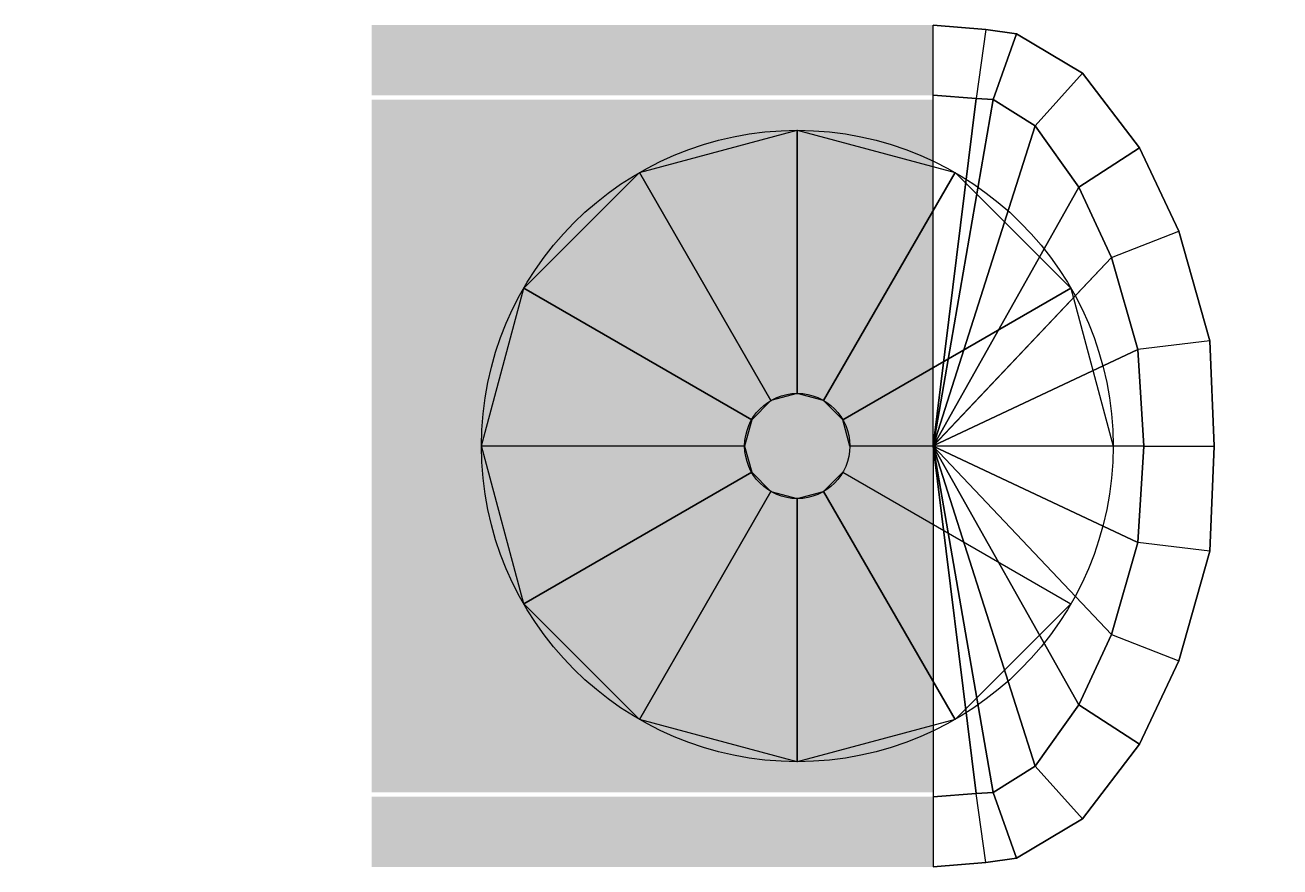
# Model space of a CAD drawing. Extents: x -0.251 to 0.657, y -0.305 to 0.305.
import ezdxf

# ---------------------------------------------------------------- set-up
doc = ezdxf.new("R2010")
doc.units = 0
doc.layers.get('0').update_dxf_attribs({"linetype": 'CONTINUOUS'})

msp = doc.modelspace()

# ---------------------------------------------------------------- linework, layer by layer
at = {"color": 0}
for points, const_width in [([(0, 0.2794), (0.0762, 0.2794)], 0.0508), ([(0.0762, 0.2794), (0.4064, 0.2794)], 0.0508), ([(0.4064, 0), (0, 0)], 0.5016499999999999), ([(0, -0.2794), (0.0762, -0.2794)], 0.0508), ([(0.0762, -0.2794), (0.4064, -0.2794)], 0.0508)]:
    msp.add_lwpolyline(points, dxfattribs=dict(at, const_width=const_width))
at = {"color": 0, "extrusion": (0, -1, -1.83772268236293e-16), "const_width": 0.0762}
for points in [[(0.0762, 0.5714999999999999, 0.414213562373095), (0.0381, 0.5333999999999999, 0.6180339887498946)], [(0.0762, 0.5715, 0.414213562373095), (0.0381, 0.5334, 0.6180339887498946)]]:
    msp.add_lwpolyline(points, format="xyb", dxfattribs=at)
at = {"color": 0}
for centre, radius in [((0.307975, 0), 0.2286), ((0.307975, 0, 0.0762), 0.0381)]:
    msp.add_circle(centre, radius, dxfattribs=at)
for points in [[(0.4064000000000002, 0.3047999999999997, 0.4064000000000001), (0.4064000000000002, 0.3047999999999997, 0.6096), (0.4444999999999999, 0.3016249999999998, 0.6349999999999997), (0.4444999999999999, 0.3016249999999999, 0.4064000000000001)], [(0.4064000000000001, 0.2540000000000001, 0.6095999999999999), (0.4064, 0.3048, 0.6095999999999999), (0.4444999999999996, 0.3016250000000002, 0.6349999999999996), (0.4373157951031441, 0.2515454692497522, 0.6349999999999996)], [(0.4496829082820586, 0.2508250000000002, 0.6762749999999998), (0.4667249999999999, 0.2984500000000002, 0.676275), (0.4444999999999996, 0.3016250000000002, 0.6349999999999996), (0.4373157951031441, 0.2515454692497522, 0.6349999999999996)], [(0.4444999999999998, 0.3016249999999999, 0.4064000000000001), (0.4444999999999998, 0.3016249999999998, 0.6349999999999996), (0.4667250000000001, 0.2984499999999998, 0.6762750000000001), (0.4667250000000001, 0.2984499999999999, 0.4064000000000001)], [(0.4496829082820586, 0.2508250000000002, 0.6762749999999998), (0.4801434633814325, 0.2317750000000003, 0.7683499999999999), (0.5143499999999999, 0.2698750000000003, 0.7683499999999999), (0.4667249999999999, 0.2984500000000002, 0.676275)], [(0.4667250000000001, 0.2984499999999999, 0.4064000000000001), (0.4667250000000001, 0.2984499999999998, 0.6762750000000001), (0.5143499999999999, 0.2698749999999998, 0.76835), (0.5143499999999999, 0.2698749999999999, 0.4064000000000001)], [(0.5117660562429871, 0.1873250000000002, 0.847725), (0.555625, 0.2159000000000002, 0.847725), (0.5143499999999999, 0.2698750000000003, 0.7683499999999999), (0.4801434633814324, 0.2317750000000002, 0.7683499999999999)], [(0.5143499999999999, 0.2698749999999999, 0.4064000000000001), (0.5143499999999999, 0.2698749999999998, 0.76835), (0.555625, 0.2158999999999997, 0.847725), (0.555625, 0.2158999999999998, 0.4064000000000001)], [(0.4373157951031442, 0.2515454692497522, 0.4064), (0.4064000000000001, 0.2540000000000001, 0.4064), (0.4064000000000001, 0.2540000000000001, 0.6095999999999999), (0.4373157951031441, 0.2515454692497522, 0.6349999999999996)], [(0.4064, 0, 0.508), (0.4064, 0.254, 0.508), (0.4373157951031442, 0.2515454692497522, 0.508)], [(0.4064, 0, 0.508), (0.4373157951031438, 0.2515454692497522, 0.508), (0.4496829082820585, 0.2508250000000002, 0.508)], [(0.4064, 0, 0.508), (0.4496829082820586, 0.2508250000000002, 0.508), (0.4801434633814324, 0.2317750000000003, 0.508)], [(0.4496829082820586, 0.2508250000000002, 0.4064), (0.4496829082820586, 0.2508250000000002, 0.6762749999999998), (0.4373157951031441, 0.2515454692497522, 0.6349999999999996), (0.4373157951031442, 0.2515454692497522, 0.4064)], [(0.4801434633814325, 0.2317750000000002, 0.7683500000000001), (0.4496829082820584, 0.2508250000000002, 0.6762749999999995), (0.4496829082820586, 0.2508250000000002, 0.4064), (0.4801434633814324, 0.2317750000000003, 0.4063999999999999)], [(0.4064, 0, 0.508), (0.4801434633814325, 0.2317750000000002, 0.508), (0.5117660562429874, 0.1873250000000001, 0.508)], [(0.5117660562429871, 0.1873250000000002, 0.8477249999999998), (0.4801434633814327, 0.231775, 0.7683500000000004), (0.4801434633814324, 0.2317750000000003, 0.4063999999999999), (0.5117660562429873, 0.187325, 0.4064)], [(0.5354027132270439, 0.1365250000000002, 0.89535), (0.5841999999999999, 0.1555749999999999, 0.8953499999999998), (0.5556249999999999, 0.2159, 0.847725), (0.5117660562429871, 0.1873250000000002, 0.847725)], [(0.5556249999999999, 0.2159, 0.4064000000000001), (0.555625, 0.2158999999999997, 0.847725), (0.5842, 0.1555749999999997, 0.89535), (0.5842, 0.1555749999999998, 0.4064000000000001)], [(0.4063999999999999, 0, 0.508), (0.5117660562429871, 0.1873250000000005, 0.508), (0.5354027132270439, 0.1365250000000001, 0.508)], [(0.535402713227044, 0.1365250000000001, 0.89535), (0.5117660562429871, 0.1873250000000002, 0.847725), (0.5117660562429871, 0.1873250000000002, 0.4064), (0.535402713227044, 0.1365250000000002, 0.4064)], [(0.5543889118089156, 0.0698500000000001, 0.9144), (0.5354027132270439, 0.1365250000000001, 0.89535), (0.5842, 0.1555750000000002, 0.89535), (0.606425, 0.0762000000000003, 0.9144)], [(0.5842, 0.1555749999999998, 0.4064000000000001), (0.5841999999999999, 0.1555749999999997, 0.89535), (0.606425, 0.0761999999999997, 0.9144), (0.606425, 0.0761999999999999, 0.4064)], [(0.4064000000000001, 2e-16, 0.508), (0.5354027132270439, 0.1365250000000001, 0.508), (0.5543889118089155, 0.0698500000000001, 0.508)], [(0.5543889118089156, 0.0698500000000004, 0.9144), (0.535402713227044, 0.1365250000000001, 0.89535), (0.535402713227044, 0.1365250000000002, 0.4064), (0.5543889118089155, 0.0698500000000002, 0.4064)], [(0.5588, 0, 0.9144), (0.6095999999999999, 0, 0.9144), (0.6064249999999999, 0.0762000000000003, 0.9144), (0.5543889118089156, 0.0698500000000001, 0.9144)], [(0.606425, 0.0761999999999999, 0.4064), (0.606425, 0.0761999999999999, 0.9144), (0.6095999999999999, -3e-16, 0.9144), (0.6095999999999999, -1e-16, 0.4064)], [(0.4064, 2e-16, 0.508), (0.5543889118089155, 0.0698500000000001, 0.508), (0.5588, 0, 0.508)], [(0.5588, 0, 0.9144), (0.5543889118089156, 0.0698500000000003, 0.9144), (0.5543889118089156, 0.06985, 0.4064), (0.5588000000000001, 0, 0.4064)], [(0.4064, 0, 0.508), (0.4063999999999999, -0.254, 0.508), (0.4373157951031442, -0.2515454692497522, 0.508)], [(0.4064, 0, 0.508), (0.4373157951031438, -0.2515454692497522, 0.508), (0.4496829082820585, -0.2508250000000002, 0.508)], [(0.4064, 0, 0.508), (0.4496829082820586, -0.2508250000000002, 0.508), (0.4801434633814324, -0.2317750000000003, 0.508)], [(0.4064, 0, 0.508), (0.4801434633814325, -0.2317750000000002, 0.508), (0.5117660562429874, -0.1873250000000001, 0.508)], [(0.4063999999999999, 0, 0.508), (0.5117660562429871, -0.1873250000000005, 0.508), (0.5354027132270439, -0.1365250000000001, 0.508)], [(0.4064, -2e-16, 0.508), (0.5543889118089155, -0.0698500000000001, 0.508), (0.5588, 0, 0.508)], [(0.5588, 0, 0.9144), (0.6095999999999999, 0, 0.9144), (0.6064249999999999, -0.0762000000000003, 0.9144), (0.5543889118089156, -0.0698500000000001, 0.9144)], [(0.5588, 0, 0.9144), (0.5543889118089156, -0.0698500000000003, 0.9144), (0.5543889118089156, -0.06985, 0.4064), (0.5588000000000001, 0, 0.4064)], [(0.4064000000000001, -2e-16, 0.508), (0.5354027132270439, -0.1365250000000001, 0.508), (0.5543889118089155, -0.0698500000000001, 0.508)], [(0.606425, -0.0762000000000003, 0.4064), (0.606425, -0.0762000000000005, 0.9144), (0.6095999999999999, -3e-16, 0.9144), (0.6095999999999999, -3e-16, 0.4064)], [(0.5543889118089156, -0.0698500000000001, 0.9144), (0.5354027132270439, -0.1365250000000001, 0.89535), (0.5842, -0.1555750000000002, 0.89535), (0.606425, -0.0762000000000003, 0.9144)], [(0.5543889118089156, -0.0698500000000004, 0.9144), (0.535402713227044, -0.1365250000000001, 0.89535), (0.535402713227044, -0.1365250000000002, 0.4064), (0.5543889118089155, -0.0698500000000002, 0.4064)], [(0.5842, -0.1555750000000002, 0.4064), (0.5841999999999999, -0.1555750000000003, 0.89535), (0.606425, -0.0762000000000003, 0.9144), (0.606425, -0.0762000000000003, 0.4064)], [(0.5354027132270439, -0.1365250000000002, 0.89535), (0.5841999999999999, -0.1555749999999999, 0.8953499999999998), (0.5556249999999999, -0.2159, 0.847725), (0.5117660562429871, -0.1873250000000002, 0.847725)], [(0.535402713227044, -0.1365250000000001, 0.89535), (0.5117660562429871, -0.1873250000000002, 0.847725), (0.5117660562429871, -0.1873250000000002, 0.4064), (0.535402713227044, -0.1365250000000002, 0.4064)], [(0.5556249999999999, -0.2159000000000003, 0.4064), (0.555625, -0.2159000000000002, 0.847725), (0.5842, -0.1555750000000002, 0.89535), (0.5842, -0.1555750000000002, 0.4064)], [(0.5117660562429871, -0.1873250000000002, 0.847725), (0.555625, -0.2159000000000002, 0.847725), (0.5143499999999999, -0.2698750000000003, 0.7683499999999999), (0.4801434633814324, -0.2317750000000002, 0.7683499999999999)], [(0.5117660562429871, -0.1873250000000002, 0.8477249999999998), (0.4801434633814327, -0.231775, 0.7683500000000004), (0.4801434633814324, -0.2317750000000003, 0.4063999999999999), (0.5117660562429873, -0.187325, 0.4064)], [(0.5143499999999999, -0.2698750000000003, 0.4064), (0.5143499999999999, -0.2698750000000003, 0.7683499999999999), (0.555625, -0.2159000000000002, 0.847725), (0.555625, -0.2159000000000002, 0.4064)], [(0.4496829082820586, -0.2508250000000002, 0.6762749999999998), (0.4801434633814325, -0.2317750000000003, 0.7683499999999999), (0.5143499999999999, -0.2698750000000003, 0.7683499999999999), (0.4667249999999999, -0.2984500000000002, 0.676275)], [(0.4801434633814325, -0.2317750000000002, 0.7683500000000001), (0.4496829082820584, -0.2508250000000002, 0.6762749999999995), (0.4496829082820586, -0.2508250000000002, 0.4064), (0.4801434633814324, -0.2317750000000003, 0.4063999999999999)], [(0.4064000000000001, -0.2540000000000001, 0.6095999999999999), (0.4064, -0.3048, 0.6095999999999999), (0.4444999999999996, -0.3016250000000002, 0.6349999999999996), (0.4373157951031441, -0.2515454692497522, 0.6349999999999996)], [(0.4373157951031442, -0.2515454692497522, 0.4064), (0.4064000000000001, -0.2540000000000001, 0.4064), (0.4064000000000001, -0.2540000000000001, 0.6095999999999999), (0.4373157951031441, -0.2515454692497522, 0.6349999999999996)], [(0.4496829082820586, -0.2508250000000002, 0.6762749999999998), (0.4667249999999999, -0.2984500000000002, 0.676275), (0.4444999999999996, -0.3016250000000002, 0.6349999999999996), (0.4373157951031441, -0.2515454692497522, 0.6349999999999996)], [(0.4496829082820586, -0.2508250000000002, 0.4064), (0.4496829082820586, -0.2508250000000002, 0.6762749999999998), (0.4373157951031441, -0.2515454692497522, 0.6349999999999996), (0.4373157951031442, -0.2515454692497522, 0.4064)], [(0.4667249999999999, -0.2984500000000002, 0.4064), (0.4667249999999999, -0.2984500000000002, 0.676275), (0.5143499999999999, -0.2698750000000003, 0.7683499999999999), (0.5143499999999999, -0.2698750000000003, 0.4064)], [(0.4444999999999996, -0.3016250000000002, 0.4064), (0.4444999999999996, -0.3016250000000002, 0.6349999999999996), (0.4667249999999999, -0.2984500000000002, 0.676275), (0.4667249999999999, -0.2984500000000002, 0.4064)], [(0.4064, -0.3048, 0.4064), (0.4064, -0.3048, 0.6095999999999999), (0.4444999999999997, -0.3016250000000002, 0.6349999999999996), (0.4444999999999997, -0.3016250000000002, 0.4064)]]:
    msp.add_3dface(points, dxfattribs=at)

# ---------------------------------------------------------------- meshes
mesh = msp.add_polymesh((2, 12), dxfattribs=dict(at, n_close=True))
for k, corner in enumerate([(0.346075, 0, 0.0762), (0.3409705678841871, 0.01905, 0.0762), (0.327025, 0.0329955678841871, 0.0762), (0.307975, 0.0381, 0.0762), (0.288925, 0.0329955678841871, 0.0762), (0.2749794321158129, 0.01905, 0.0762), (0.269875, 0, 0.0762), (0.2749794321158129, -0.01905, 0.0762), (0.288925, -0.0329955678841871, 0.0762), (0.307975, -0.0381, 0.0762), (0.327025, -0.0329955678841871, 0.0762), (0.3409705678841871, -0.01905, 0.0762), (0.536575, 0), (0.5059484073051227, 0.1143), (0.422275, 0.1979734073051227), (0.307975, 0.2286), (0.193675, 0.1979734073051227), (0.1100015926948774, 0.1143000000000001), (0.079375, 1e-16), (0.1100015926948772, -0.1142999999999998), (0.1936749999999999, -0.1979734073051226), (0.3079749999999999, -0.2286), (0.422275, -0.1979734073051226), (0.5059484073051227, -0.1142999999999999)]):
    mesh.set_mesh_vertex(divmod(k, 12), corner)

doc.saveas('drawing.dxf')
